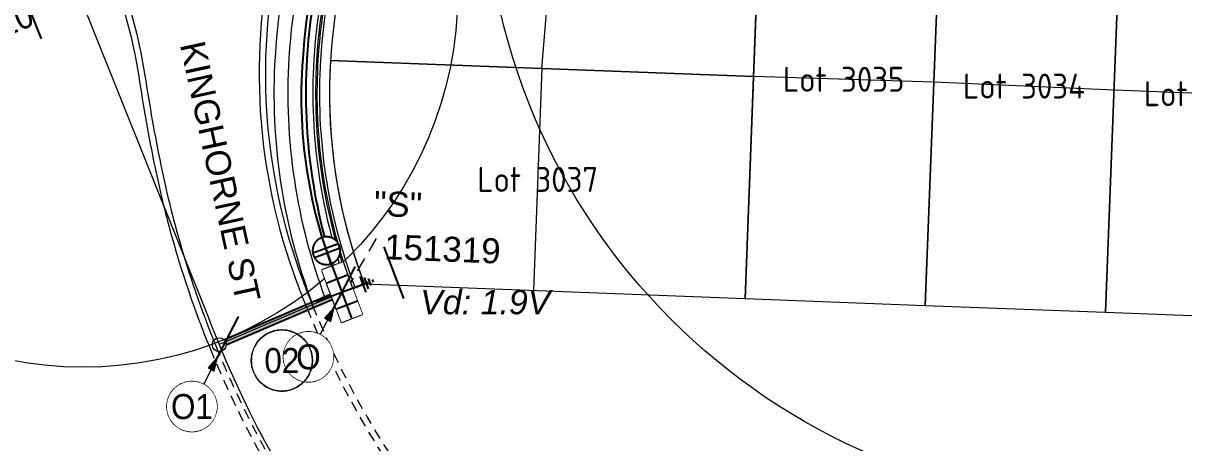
# Model space of a CAD drawing. Header units: metres. Extents: x 294745 to 296284, y 6233060 to 6235519.
# Drawn here: x 294977.2 to 295060.8, y 6234037.9 to 6234068.1 of the extents above; entities that cross this region are included whole.
import ezdxf
from ezdxf.enums import TextEntityAlignment as Align

# ---------------------------------------------------------------- set-up
doc = ezdxf.new("R2010")
doc.units = ezdxf.units.M
doc.set_wipeout_variables(frame=1)
doc.linetypes.add('Dash', pattern=[5, 3, -2])
doc.linetypes.add('IE Trench LV', pattern=[5.5, 3.5, -2])
doc.layers.get('0').update_dxf_attribs({"color": 6})
doc.layers.get('Defpoints').update_dxf_attribs({"color": 250})
for name, color, linetype, lineweight, plot in [('. Const Lines _SP', 251, 'Continuous', 0, False), ('. Const Lines Circles _SP', 251, 'Continuous', 0, False), ('._Cable_LV_240mm_Proposed', 161, 'Cable x', 0, False)]:
    doc.layers.add(name, color=color, linetype=linetype, lineweight=lineweight, plot=plot)
doc.layers.add('. Const Lines SL', color=7, linetype='Continuous', lineweight=0, true_color=0x009999, plot=False, transparency=0.3)
doc.layers.add('. Const Trench (GIS)', color=7, linetype='Continuous', lineweight=0, true_color=0x990099, plot=False, transparency=0.3)
doc.layers.add('._Trenching HV', color=56, linetype='IE Trench HV', lineweight=0, plot=False, transparency=0.2)
for name, color, linetype, lineweight in [('_User Miscellaneous2', 31, 'Continuous', 13), ('_User Miscellaneous3', 30, 'Continuous', 13), ('_User Miscellaneous6', 2, 'Continuous', 13), ('_User_LV_Exist', 5, 'Continuous', 25), ('_User_LV_Final', 5, 'Continuous', 25), ('Cadastre Lot Numbers_SP_NEW', 2, 'Continuous', 15), ('Cadastre Road Names_SP_HV_LV_SL_EXT', 211, 'Continuous', 15)]:
    doc.layers.add(name, color=color, linetype=linetype, lineweight=lineweight)
for name, color, linetype in [('Duct_SP_NEW', 2, 'Continuous'), ('Equip_LV_NEW', 2, 'Continuous'), ('Equip_SP_LV_EXT', 7, 'Continuous'), ('Equip_SP_LV_NEW', 2, 'Continuous'), ('Equip_SP_SL_EXT', 7, 'Continuous'), ('Mains_LV_New_T84', 2, 'Cable x'), ('Trench_SP_NEW', 2, 'Continuous')]:
    doc.layers.add(name, color=color, linetype=linetype)
doc.layers.add('Kerb_SP_Existing', color=254, linetype='Continuous', lineweight=13, transparency=0.5)
doc.styles.add('COLUMN_LABEL', font='arial.ttf', dxfattribs={"height": 2})
doc.styles.add('LotNum', font='isocp.shx')
doc.styles.add('POLE_LABEL', font='arial.ttf', dxfattribs={"height": 2})
doc.styles.get("Standard").update_dxf_attribs({"font": 'arial.ttf'})
doc.linetypes.add('Cable 3', pattern='A,5,-0.01,[">>",Standard,S=1.5,R=0,X=0,Y=-0.735],-2.4', length=7.41)
doc.linetypes.add('Cable x', pattern='A,5,-0.05,["X",Standard,S=1.5,R=0,X=0,Y=-0.75],-1.45', length=6.5)
doc.linetypes.add('IE Trench HV', pattern='A,4,-0.4,["/",Standard,S=2,R=0,X=0.25,Y=-1],-1.6', length=6)

# ---------------------------------------------------------------- blocks, each defined once
blk = doc.blocks.new('*U121')
blk.add_hatch(color=256).paths.add_polyline_path([(1.2, 1.2), (-1.2, 1.2), (-1.2, -1.2), (1.2, -1.2)])
blk.add_lwpolyline([(-1.2, 1.2), (-1.2, -1.2), (1.2, -1.2), (1.2, 1.2)], close=True)
at = {"layer": 'Defpoints', "flags": 128}
for points in [[(4, 2), (4, -2)], [(0, 1.2), (0, -1.2)], [(0, 0), (2, 0)], [(0.3, 0.6), (0.3, -0.6)]]:
    blk.add_lwpolyline(points, dxfattribs=at)
at = {"style": 'COLUMN_LABEL', "width": 0.9, "flags": 8}
blk.add_attdef('ASSET_NUM', text='', height=1.8, rotation=360, dxfattribs=at).set_placement((4, 2), align=Align.MIDDLE_LEFT)
at = {"flags": 1}
blk.add_attdef('Z', (-2.351, -1.813), '', height=0.2, rotation=270, dxfattribs=at)
at = {"flags": 9}
for tag, p in [('NOTES', (-2, -1.813)), ('SUBURB', (-1.8, -1.813)), ('STREETNAME', (-1.6, -1.813)), ('LOCATION', (-1.4, -1.813)), ('LEGEND', (-1.2, -1.813)), ('USAGE', (-1, -1.813)), ('STATE', (-0.8, -1.813)), ('OWNED_BY', (-0.6, -1.813)), ('COLUMN_TYPE', (-0.4, -1.813))]:
    blk.add_attdef(tag, text='', height=0.2, rotation=270, dxfattribs=at).set_placement(p, align=Align.MIDDLE_LEFT)
for tag, style, p in [('STREET_CODE', 'COLUMN_LABEL', (-0.2, -1.813)), ('STRUCTURE_PLANT_NUMBER', 'POLE_LABEL', (0.031, -1.813))]:
    blk.add_attdef(tag, text='', height=0.2, rotation=270, dxfattribs=dict(at, style=style)).set_placement(p, align=Align.MIDDLE_LEFT)
blk = doc.blocks.new('*U84')
at = {"layer": 'Trench_SP_NEW', "linetype": 'IE Trench LV', "lineweight": 18, "ltscale": 0.3}
blk.add_lwpolyline([(0.3, 0), (4, 3)], dxfattribs=at)
blk = doc.blocks.new('*U129')
blk.add_lwpolyline([(-0.8, 2), (-0.8, -1), (-0.8, 1), (-0.8, -2), (0.8, -2), (0.8, 2)], close=True)
at = {"layer": 'Defpoints'}
for p, q in [((4, -2), (4, 2)), ((0, 0), (2, 0)), ((0.3, -0.5), (0.3, 0.5))]:
    blk.add_line(p, q, dxfattribs=at)
at = {"layer": 'Defpoints', "flags": 128}
for points in [[(6, 4.5), (6, 4.5)], [(6, -4.5), (6, -4.5)]]:
    blk.add_lwpolyline(points, dxfattribs=at)
at = {"width": 0.9}
blk.add_attdef('ASSET_NUM', text='', height=1.8, rotation=360, dxfattribs=at).set_placement((4, 2), align=Align.MIDDLE_LEFT)
for tag, flags, p in [('OWNED_BY', 9, (-0.2, 0)), ('STREETNAME', 9, (-0.175, 0)), ('SUBURB', 1, (-0.158, 0)), ('PARENT', 9, (-0.143, 0)), ('NOTES', 9, (-0.127, 0)), ('LOCATION', 9, (-0.111, 0)), ('LEGEND', 9, (-0.091, 0)), ('SUPPORT_TYPE', 9, (-0.072, 0)), ('USAGE', 9, (-0.056, 0)), ('STATE', 9, (-0.032, 0))]:
    blk.add_attdef(tag, text='', height=0.01, rotation=270, dxfattribs=dict(flags=flags)).set_placement(p, align=Align.CENTER)
blk.add_wipeout([(-0.8, 2), (-0.8, -1), (-0.8, 1), (-0.8, -2), (0.8, -2), (0.8, 2)])
at = {"layer": 'Defpoints'}
for p, q in [((0, -2), (0, 2)), ((0.8, 1), (-0.8, 1)), ((2, 0), (-2, 0)), ((0.8, -1), (-0.8, -1))]:
    blk.add_line(p, q, dxfattribs=at)
blk = doc.blocks.new('PILLAR-EARTH')
for p, q in [((0.3, 0.6), (0.3, -0.6)), ((0.55, 0.433), (0.55, -0.433)), ((0.8, 0.267), (0.8, -0.267)), ((1.05, 0.1), (1.05, -0.1)), ((-0.5, 0), (0.3, 0))]:
    blk.add_line(p, q)
blk = doc.blocks.new('*U115')
blk.add_wipeout([(0, 1), (-0.025, 1), (-0.049, 0.999), (-0.074, 0.997), (-0.098, 0.995), (-0.122, 0.992), (-0.147, 0.989), (-0.171, 0.985), (-0.195, 0.981), (-0.219, 0.976), (-0.243, 0.97), (-0.267, 0.964), (-0.29, 0.957), (-0.314, 0.95), (-0.337, 0.942), (-0.36, 0.933), (-0.383, 0.924), (-0.405, 0.914), (-0.428, 0.904), (-0.45, 0.893), (-0.471, 0.882), (-0.493, 0.87), (-0.514, 0.858), (-0.535, 0.845), (-0.556, 0.831), (-0.576, 0.818), (-0.596, 0.803), (-0.615, 0.788), (-0.634, 0.773), (-0.653, 0.757), (-0.672, 0.741), (-0.69, 0.724), (-0.707, 0.707), (-0.724, 0.69), (-0.741, 0.672), (-0.757, 0.653), (-0.773, 0.634), (-0.788, 0.615), (-0.803, 0.596), (-0.818, 0.576), (-0.831, 0.556), (-0.845, 0.535), (-0.858, 0.514), (-0.87, 0.493), (-0.882, 0.471), (-0.893, 0.45), (-0.904, 0.428), (-0.914, 0.405), (-0.924, 0.383), (-0.933, 0.36), (-0.942, 0.337), (-0.95, 0.314), (-0.957, 0.29), (-0.964, 0.267), (-0.97, 0.243), (-0.976, 0.219), (-0.981, 0.195), (-0.985, 0.171), (-0.989, 0.147), (-0.992, 0.122), (-0.995, 0.098), (-0.997, 0.074), (-0.999, 0.049), (-1, 0.025), (-1, 0), (-1, -0.025), (-0.999, -0.049), (-0.997, -0.074), (-0.995, -0.098), (-0.992, -0.122), (-0.989, -0.147), (-0.985, -0.171), (-0.981, -0.195), (-0.976, -0.219), (-0.97, -0.243), (-0.964, -0.267), (-0.957, -0.29), (-0.95, -0.314), (-0.942, -0.337), (-0.933, -0.36), (-0.924, -0.383), (-0.914, -0.405), (-0.904, -0.428), (-0.893, -0.45), (-0.882, -0.471), (-0.87, -0.493), (-0.858, -0.514), (-0.845, -0.535), (-0.831, -0.556), (-0.818, -0.576), (-0.803, -0.596), (-0.788, -0.615), (-0.773, -0.634), (-0.757, -0.653), (-0.741, -0.672), (-0.724, -0.69), (-0.707, -0.707), (-0.69, -0.724), (-0.672, -0.741), (-0.653, -0.757), (-0.634, -0.773), (-0.615, -0.788), (-0.596, -0.803), (-0.576, -0.818), (-0.556, -0.831), (-0.535, -0.845), (-0.514, -0.858), (-0.493, -0.87), (-0.471, -0.882), (-0.45, -0.893), (-0.428, -0.904), (-0.405, -0.914), (-0.383, -0.924), (-0.36, -0.933), (-0.337, -0.942), (-0.314, -0.95), (-0.29, -0.957), (-0.267, -0.964), (-0.243, -0.97), (-0.219, -0.976), (-0.195, -0.981), (-0.171, -0.985), (-0.147, -0.989), (-0.122, -0.992), (-0.098, -0.995), (-0.074, -0.997), (-0.049, -0.999), (-0.025, -1), (0, -1), (0.025, -1), (0.049, -0.999), (0.074, -0.997), (0.098, -0.995), (0.122, -0.992), (0.147, -0.989), (0.171, -0.985), (0.195, -0.981), (0.219, -0.976), (0.243, -0.97), (0.267, -0.964), (0.29, -0.957), (0.314, -0.95), (0.337, -0.942), (0.36, -0.933), (0.383, -0.924), (0.405, -0.914), (0.428, -0.904), (0.45, -0.893), (0.471, -0.882), (0.493, -0.87), (0.514, -0.858), (0.535, -0.845), (0.556, -0.831), (0.576, -0.818), (0.596, -0.803), (0.615, -0.788), (0.634, -0.773), (0.653, -0.757), (0.672, -0.741), (0.69, -0.724), (0.707, -0.707), (0.724, -0.69), (0.741, -0.672), (0.757, -0.653), (0.773, -0.634), (0.788, -0.615), (0.803, -0.596), (0.818, -0.576), (0.831, -0.556), (0.845, -0.535), (0.858, -0.514), (0.87, -0.493), (0.882, -0.471), (0.893, -0.45), (0.904, -0.428), (0.914, -0.405), (0.924, -0.383), (0.933, -0.36), (0.942, -0.337), (0.95, -0.314), (0.957, -0.29), (0.964, -0.267), (0.97, -0.243), (0.976, -0.219), (0.981, -0.195), (0.985, -0.171), (0.989, -0.147), (0.992, -0.122), (0.995, -0.098), (0.997, -0.074), (0.999, -0.049), (1, -0.025), (1, 0), (1, 0.025), (0.999, 0.049), (0.997, 0.074), (0.995, 0.098), (0.992, 0.122), (0.989, 0.147), (0.985, 0.171), (0.981, 0.195), (0.976, 0.219), (0.97, 0.243), (0.964, 0.267), (0.957, 0.29), (0.95, 0.314), (0.942, 0.337), (0.933, 0.36), (0.924, 0.383), (0.914, 0.405), (0.904, 0.428), (0.893, 0.45), (0.882, 0.471), (0.87, 0.493), (0.858, 0.514), (0.845, 0.535), (0.831, 0.556), (0.818, 0.576), (0.803, 0.596), (0.788, 0.615), (0.773, 0.634), (0.757, 0.653), (0.741, 0.672), (0.724, 0.69), (0.707, 0.707), (0.69, 0.724), (0.672, 0.741), (0.653, 0.757), (0.634, 0.773), (0.615, 0.788), (0.596, 0.803), (0.576, 0.818), (0.556, 0.831), (0.535, 0.845), (0.514, 0.858), (0.493, 0.87), (0.471, 0.882), (0.45, 0.893), (0.428, 0.904), (0.405, 0.914), (0.383, 0.924), (0.36, 0.933), (0.337, 0.942), (0.314, 0.95), (0.29, 0.957), (0.267, 0.964), (0.243, 0.97), (0.219, 0.976), (0.195, 0.981), (0.171, 0.985), (0.147, 0.989), (0.122, 0.992), (0.098, 0.995), (0.074, 0.997), (0.049, 0.999), (0.025, 1)]).dxf.layer = 'Equip_LV_NEW'
at = {"layer": 'Defpoints', "linetype": 'Continuous'}
blk.add_line((-1, 0.007), (1, -0.017), dxfattribs=at)
at = {"layer": 'Equip_LV_NEW'}
for p, q in [((-0.167, 0.986), (-0.167, -0.986)), ((0.167, 0.986), (0.167, -0.986))]:
    blk.add_line(p, q, dxfattribs=at)
at = {"layer": 'Equip_LV_NEW', "flags": 128}
blk.add_lwpolyline([(0, 1), (-0.025, 1), (-0.049, 0.999), (-0.074, 0.997), (-0.098, 0.995), (-0.122, 0.992), (-0.147, 0.989), (-0.171, 0.985), (-0.195, 0.981), (-0.219, 0.976), (-0.243, 0.97), (-0.267, 0.964), (-0.29, 0.957), (-0.314, 0.95), (-0.337, 0.942), (-0.36, 0.933), (-0.383, 0.924), (-0.405, 0.914), (-0.428, 0.904), (-0.45, 0.893), (-0.471, 0.882), (-0.493, 0.87), (-0.514, 0.858), (-0.535, 0.845), (-0.556, 0.831), (-0.576, 0.818), (-0.596, 0.803), (-0.615, 0.788), (-0.634, 0.773), (-0.653, 0.757), (-0.672, 0.741), (-0.69, 0.724), (-0.707, 0.707), (-0.724, 0.69), (-0.741, 0.672), (-0.757, 0.653), (-0.773, 0.634), (-0.788, 0.615), (-0.803, 0.596), (-0.818, 0.576), (-0.831, 0.556), (-0.845, 0.535), (-0.858, 0.514), (-0.87, 0.493), (-0.882, 0.471), (-0.893, 0.45), (-0.904, 0.428), (-0.914, 0.405), (-0.924, 0.383), (-0.933, 0.36), (-0.942, 0.337), (-0.95, 0.314), (-0.957, 0.29), (-0.964, 0.267), (-0.97, 0.243), (-0.976, 0.219), (-0.981, 0.195), (-0.985, 0.171), (-0.989, 0.147), (-0.992, 0.122), (-0.995, 0.098), (-0.997, 0.074), (-0.999, 0.049), (-1, 0.025), (-1, 0), (-1, -0.025), (-0.999, -0.049), (-0.997, -0.074), (-0.995, -0.098), (-0.992, -0.122), (-0.989, -0.147), (-0.985, -0.171), (-0.981, -0.195), (-0.976, -0.219), (-0.97, -0.243), (-0.964, -0.267), (-0.957, -0.29), (-0.95, -0.314), (-0.942, -0.337), (-0.933, -0.36), (-0.924, -0.383), (-0.914, -0.405), (-0.904, -0.428), (-0.893, -0.45), (-0.882, -0.471), (-0.87, -0.493), (-0.858, -0.514), (-0.845, -0.535), (-0.831, -0.556), (-0.818, -0.576), (-0.803, -0.596), (-0.788, -0.615), (-0.773, -0.634), (-0.757, -0.653), (-0.741, -0.672), (-0.724, -0.69), (-0.707, -0.707), (-0.69, -0.724), (-0.672, -0.741), (-0.653, -0.757), (-0.634, -0.773), (-0.615, -0.788), (-0.596, -0.803), (-0.576, -0.818), (-0.556, -0.831), (-0.535, -0.845), (-0.514, -0.858), (-0.493, -0.87), (-0.471, -0.882), (-0.45, -0.893), (-0.428, -0.904), (-0.405, -0.914), (-0.383, -0.924), (-0.36, -0.933), (-0.337, -0.942), (-0.314, -0.95), (-0.29, -0.957), (-0.267, -0.964), (-0.243, -0.97), (-0.219, -0.976), (-0.195, -0.981), (-0.171, -0.985), (-0.147, -0.989), (-0.122, -0.992), (-0.098, -0.995), (-0.074, -0.997), (-0.049, -0.999), (-0.025, -1), (0, -1), (0.025, -1), (0.049, -0.999), (0.074, -0.997), (0.098, -0.995), (0.122, -0.992), (0.147, -0.989), (0.171, -0.985), (0.195, -0.981), (0.219, -0.976), (0.243, -0.97), (0.267, -0.964), (0.29, -0.957), (0.314, -0.95), (0.337, -0.942), (0.36, -0.933), (0.383, -0.924), (0.405, -0.914), (0.428, -0.904), (0.45, -0.893), (0.471, -0.882), (0.493, -0.87), (0.514, -0.858), (0.535, -0.845), (0.556, -0.831), (0.576, -0.818), (0.596, -0.803), (0.615, -0.788), (0.634, -0.773), (0.653, -0.757), (0.672, -0.741), (0.69, -0.724), (0.707, -0.707), (0.724, -0.69), (0.741, -0.672), (0.757, -0.653), (0.773, -0.634), (0.788, -0.615), (0.803, -0.596), (0.818, -0.576), (0.831, -0.556), (0.845, -0.535), (0.858, -0.514), (0.87, -0.493), (0.882, -0.471), (0.893, -0.45), (0.904, -0.428), (0.914, -0.405), (0.924, -0.383), (0.933, -0.36), (0.942, -0.337), (0.95, -0.314), (0.957, -0.29), (0.964, -0.267), (0.97, -0.243), (0.976, -0.219), (0.981, -0.195), (0.985, -0.171), (0.989, -0.147), (0.992, -0.122), (0.995, -0.098), (0.997, -0.074), (0.999, -0.049), (1, -0.025), (1, 0), (1, 0.025), (0.999, 0.049), (0.997, 0.074), (0.995, 0.098), (0.992, 0.122), (0.989, 0.147), (0.985, 0.171), (0.981, 0.195), (0.976, 0.219), (0.97, 0.243), (0.964, 0.267), (0.957, 0.29), (0.95, 0.314), (0.942, 0.337), (0.933, 0.36), (0.924, 0.383), (0.914, 0.405), (0.904, 0.428), (0.893, 0.45), (0.882, 0.471), (0.87, 0.493), (0.858, 0.514), (0.845, 0.535), (0.831, 0.556), (0.818, 0.576), (0.803, 0.596), (0.788, 0.615), (0.773, 0.634), (0.757, 0.653), (0.741, 0.672), (0.724, 0.69), (0.707, 0.707), (0.69, 0.724), (0.672, 0.741), (0.653, 0.757), (0.634, 0.773), (0.615, 0.788), (0.596, 0.803), (0.576, 0.818), (0.556, 0.831), (0.535, 0.845), (0.514, 0.858), (0.493, 0.87), (0.471, 0.882), (0.45, 0.893), (0.428, 0.904), (0.405, 0.914), (0.383, 0.924), (0.36, 0.933), (0.337, 0.942), (0.314, 0.95), (0.29, 0.957), (0.267, 0.964), (0.243, 0.97), (0.219, 0.976), (0.195, 0.981), (0.171, 0.985), (0.147, 0.989), (0.122, 0.992), (0.098, 0.995), (0.074, 0.997), (0.049, 0.999), (0.025, 1)], close=True, dxfattribs=at)
at = {"layer": 'Equip_LV_NEW'}
for tag, flags in [('ACTUAL_STATUS', 9), ('TYPE', 9), ('Z', 1), ('CONSTRUCTED_VOLTAGE', 9), ('NO_PHASES', 9), ('OPERATING_VOLTAGE', 9), ('ORIENTATION', 9), ('STATE', 9), ('SWITCH_TYPE', 9), ('USAGE', 9), ('NOTES', 9), ('OWNED_BY', 9), ('OPERATED_BY', 9), ('MAINTAINED_BY', 9), ('NUMBER_OF_PHASES', 9)]:
    blk.add_attdef(tag, text='', height=0.01, dxfattribs=dict(at, flags=flags)).set_placement((0, 0), align=Align.MIDDLE_LEFT)
blk = doc.blocks.new('*U151')
at = {"layer": 'Defpoints', "linetype": 'Continuous', "flags": 128}
blk.add_lwpolyline([(-2, 0), (2, 0)], dxfattribs=at)
at = {"layer": '_User_LV_Exist'}
blk.add_blockref('PILLAR-EARTH', (1.3, 0), dxfattribs=at)
at = {"layer": 'Equip_LV_NEW', "linetype": 'Continuous', "rotation": 270}
blk.add_blockref('*U115', (0, 3.2), dxfattribs=at)
at = {"layer": 'Defpoints', "linetype": 'Continuous', "flags": 128}
blk.add_lwpolyline([(0, 2), (0, -2)], dxfattribs=at)
blk = doc.blocks.new('*U209')
h = blk.add_hatch(color=256)
h.dxf.hatch_style = 1
h.paths.add_polyline_path([(1.161, 2.778), (1.605, 2.547), (1.844, 3.55)])
blk.add_line((1.844, 3.55), (0.83, 1.597))
at = {"flags": 128}
blk.add_lwpolyline([(1.161, 2.778), (1.605, 2.547), (1.844, 3.55), (1.161, 2.778)], dxfattribs=at)
at = {"linetype": 'Continuous', "flags": 128}
blk.add_lwpolyline([(0, 1.8), (-0.088, 1.798), (-0.176, 1.791), (-0.264, 1.781), (-0.351, 1.765), (-0.437, 1.746), (-0.523, 1.722), (-0.606, 1.695), (-0.689, 1.663), (-0.77, 1.627), (-0.849, 1.587), (-0.925, 1.544), (-1, 1.497), (-1.072, 1.446), (-1.142, 1.391), (-1.209, 1.334), (-1.273, 1.273), (-1.334, 1.209), (-1.391, 1.142), (-1.446, 1.072), (-1.497, 1), (-1.544, 0.925), (-1.587, 0.849), (-1.627, 0.77), (-1.663, 0.689), (-1.695, 0.606), (-1.722, 0.523), (-1.746, 0.437), (-1.765, 0.351), (-1.781, 0.264), (-1.791, 0.176), (-1.798, 0.088), (-1.8, 0), (-1.798, -0.088), (-1.791, -0.176), (-1.781, -0.264), (-1.765, -0.351), (-1.746, -0.437), (-1.722, -0.523), (-1.695, -0.606), (-1.663, -0.689), (-1.627, -0.77), (-1.587, -0.849), (-1.544, -0.925), (-1.497, -1), (-1.446, -1.072), (-1.391, -1.142), (-1.334, -1.209), (-1.273, -1.273), (-1.209, -1.334), (-1.142, -1.391), (-1.072, -1.446), (-1, -1.497), (-0.925, -1.544), (-0.849, -1.587), (-0.77, -1.627), (-0.689, -1.663), (-0.606, -1.695), (-0.523, -1.722), (-0.437, -1.746), (-0.351, -1.765), (-0.264, -1.781), (-0.176, -1.791), (-0.088, -1.798), (0, -1.8), (0.088, -1.798), (0.176, -1.791), (0.264, -1.781), (0.351, -1.765), (0.437, -1.746), (0.523, -1.722), (0.606, -1.695), (0.689, -1.663), (0.77, -1.627), (0.849, -1.587), (0.925, -1.544), (1, -1.497), (1.072, -1.446), (1.142, -1.391), (1.209, -1.334), (1.273, -1.273), (1.334, -1.209), (1.391, -1.142), (1.446, -1.072), (1.497, -1), (1.544, -0.925), (1.587, -0.849), (1.627, -0.77), (1.663, -0.689), (1.695, -0.606), (1.722, -0.523), (1.746, -0.437), (1.765, -0.351), (1.781, -0.264), (1.791, -0.176), (1.798, -0.088), (1.8, 0), (1.798, 0.088), (1.791, 0.176), (1.781, 0.264), (1.765, 0.351), (1.746, 0.437), (1.722, 0.523), (1.695, 0.606), (1.663, 0.689), (1.627, 0.77), (1.587, 0.849), (1.544, 0.925), (1.497, 1), (1.446, 1.072), (1.391, 1.142), (1.334, 1.209), (1.273, 1.273), (1.209, 1.334), (1.142, 1.391), (1.072, 1.446), (1, 1.497), (0.925, 1.544), (0.849, 1.587), (0.77, 1.627), (0.689, 1.663), (0.606, 1.695), (0.523, 1.722), (0.437, 1.746), (0.351, 1.765), (0.264, 1.781), (0.176, 1.791), (0.088, 1.798)], close=True, dxfattribs=at)
blk.add_circle((0, 0), 1.8)
at = {"layer": 'Defpoints', "linetype": 'Continuous'}
for p, q in [((3.156, 5.967), (3.067, 6.013)), ((3.386, 6.411), (3.298, 6.457)), ((2.695, 5.08), (2.606, 5.126)), ((2.925, 5.523), (2.837, 5.569)), ((2.234, 4.192), (2.145, 4.238)), ((2.464, 4.636), (2.376, 4.682))]:
    blk.add_line(p, q, dxfattribs=at)
at = {"layer": 'Defpoints', "linetype": 'Continuous', "flags": 128}
blk.add_lwpolyline([(1.729, 3.328), (2.19, 4.215), (2.42, 4.659), (2.651, 5.103), (2.881, 5.546), (3.111, 5.99), (3.342, 6.434)], dxfattribs=at)
at = {"width": 0.9}
blk.add_attdef('CODE', text='', height=1.8, dxfattribs=at).set_placement((0, 0), align=Align.MIDDLE_CENTER)
at = {"flags": 1}
blk.add_attdef('Z', (0, 0), '', height=0.2, dxfattribs=at)
at = {"linetype": 'Continuous'}
blk.add_wipeout([(0, 1.8), (-0.088, 1.798), (-0.176, 1.791), (-0.264, 1.781), (-0.351, 1.765), (-0.437, 1.746), (-0.523, 1.722), (-0.606, 1.695), (-0.689, 1.663), (-0.77, 1.627), (-0.849, 1.587), (-0.925, 1.544), (-1, 1.497), (-1.072, 1.446), (-1.142, 1.391), (-1.209, 1.334), (-1.273, 1.273), (-1.334, 1.209), (-1.391, 1.142), (-1.446, 1.072), (-1.497, 1), (-1.544, 0.925), (-1.587, 0.849), (-1.627, 0.77), (-1.663, 0.689), (-1.695, 0.606), (-1.722, 0.523), (-1.746, 0.437), (-1.765, 0.351), (-1.781, 0.264), (-1.791, 0.176), (-1.798, 0.088), (-1.8, 0), (-1.798, -0.088), (-1.791, -0.176), (-1.781, -0.264), (-1.765, -0.351), (-1.746, -0.437), (-1.722, -0.523), (-1.695, -0.606), (-1.663, -0.689), (-1.627, -0.77), (-1.587, -0.849), (-1.544, -0.925), (-1.497, -1), (-1.446, -1.072), (-1.391, -1.142), (-1.334, -1.209), (-1.273, -1.273), (-1.209, -1.334), (-1.142, -1.391), (-1.072, -1.446), (-1, -1.497), (-0.925, -1.544), (-0.849, -1.587), (-0.77, -1.627), (-0.689, -1.663), (-0.606, -1.695), (-0.523, -1.722), (-0.437, -1.746), (-0.351, -1.765), (-0.264, -1.781), (-0.176, -1.791), (-0.088, -1.798), (0, -1.8), (0.088, -1.798), (0.176, -1.791), (0.264, -1.781), (0.351, -1.765), (0.437, -1.746), (0.523, -1.722), (0.606, -1.695), (0.689, -1.663), (0.77, -1.627), (0.849, -1.587), (0.925, -1.544), (1, -1.497), (1.072, -1.446), (1.142, -1.391), (1.209, -1.334), (1.273, -1.273), (1.334, -1.209), (1.391, -1.142), (1.446, -1.072), (1.497, -1), (1.544, -0.925), (1.587, -0.849), (1.627, -0.77), (1.663, -0.689), (1.695, -0.606), (1.722, -0.523), (1.746, -0.437), (1.765, -0.351), (1.781, -0.264), (1.791, -0.176), (1.798, -0.088), (1.8, 0), (1.798, 0.088), (1.791, 0.176), (1.781, 0.264), (1.765, 0.351), (1.746, 0.437), (1.722, 0.523), (1.695, 0.606), (1.663, 0.689), (1.627, 0.77), (1.587, 0.849), (1.544, 0.925), (1.497, 1), (1.446, 1.072), (1.391, 1.142), (1.334, 1.209), (1.273, 1.273), (1.209, 1.334), (1.142, 1.391), (1.072, 1.446), (1, 1.497), (0.925, 1.544), (0.849, 1.587), (0.77, 1.627), (0.689, 1.663), (0.606, 1.695), (0.523, 1.722), (0.437, 1.746), (0.351, 1.765), (0.264, 1.781), (0.176, 1.791), (0.088, 1.798)], dxfattribs=at)
blk = doc.blocks.new('*U254')
at = {"linetype": 'Continuous', "flags": 128}
blk.add_lwpolyline([(0, 2.2), (-0.108, 2.197), (-0.216, 2.189), (-0.323, 2.176), (-0.429, 2.158), (-0.535, 2.134), (-0.639, 2.105), (-0.741, 2.071), (-0.842, 2.033), (-0.941, 1.989), (-1.037, 1.94), (-1.131, 1.887), (-1.222, 1.829), (-1.311, 1.767), (-1.396, 1.701), (-1.477, 1.63), (-1.556, 1.556), (-1.63, 1.477), (-1.701, 1.396), (-1.767, 1.311), (-1.829, 1.222), (-1.887, 1.131), (-1.94, 1.037), (-1.989, 0.941), (-2.033, 0.842), (-2.071, 0.741), (-2.105, 0.639), (-2.134, 0.535), (-2.158, 0.429), (-2.176, 0.323), (-2.189, 0.216), (-2.197, 0.108), (-2.2, 0), (-2.197, -0.108), (-2.189, -0.216), (-2.176, -0.323), (-2.158, -0.429), (-2.134, -0.535), (-2.105, -0.639), (-2.071, -0.741), (-2.033, -0.842), (-1.989, -0.941), (-1.94, -1.037), (-1.887, -1.131), (-1.829, -1.222), (-1.767, -1.311), (-1.701, -1.396), (-1.63, -1.477), (-1.556, -1.556), (-1.477, -1.63), (-1.396, -1.701), (-1.311, -1.767), (-1.222, -1.829), (-1.131, -1.887), (-1.037, -1.94), (-0.941, -1.989), (-0.842, -2.033), (-0.741, -2.071), (-0.639, -2.105), (-0.535, -2.134), (-0.429, -2.158), (-0.323, -2.176), (-0.216, -2.189), (-0.108, -2.197), (0, -2.2), (0.108, -2.197), (0.216, -2.189), (0.323, -2.176), (0.429, -2.158), (0.535, -2.134), (0.639, -2.105), (0.741, -2.071), (0.842, -2.033), (0.941, -1.989), (1.037, -1.94), (1.131, -1.887), (1.222, -1.829), (1.311, -1.767), (1.396, -1.701), (1.477, -1.63), (1.556, -1.556), (1.63, -1.477), (1.701, -1.396), (1.767, -1.311), (1.829, -1.222), (1.887, -1.131), (1.94, -1.037), (1.989, -0.941), (2.033, -0.842), (2.071, -0.741), (2.105, -0.639), (2.134, -0.535), (2.158, -0.429), (2.176, -0.323), (2.189, -0.216), (2.197, -0.108), (2.2, 0), (2.197, 0.108), (2.189, 0.216), (2.176, 0.323), (2.158, 0.429), (2.134, 0.535), (2.105, 0.639), (2.071, 0.741), (2.033, 0.842), (1.989, 0.941), (1.94, 1.037), (1.887, 1.131), (1.829, 1.222), (1.767, 1.311), (1.701, 1.396), (1.63, 1.477), (1.556, 1.556), (1.477, 1.63), (1.396, 1.701), (1.311, 1.767), (1.222, 1.829), (1.131, 1.887), (1.037, 1.94), (0.941, 1.989), (0.842, 2.033), (0.741, 2.071), (0.639, 2.105), (0.535, 2.134), (0.429, 2.158), (0.323, 2.176), (0.216, 2.189), (0.108, 2.197)], close=True, dxfattribs=at)
blk.add_circle((0, 0), 2.2)
at = {"width": 0.9}
blk.add_attdef('CODE', text='', height=1.8, dxfattribs=at).set_placement((0, 0), align=Align.MIDDLE_CENTER)
at = {"flags": 1}
blk.add_attdef('Z', (0, 0), '', height=0.2, dxfattribs=at)

msp = doc.modelspace()

# ---------------------------------------------------------------- hatches: boundary and pattern name
at = {"layer": '_User Miscellaneous3', "lineweight": 15}
h = msp.add_hatch(color=256, dxfattribs=at)
h.dxf.hatch_style = 1
h.paths.add_polyline_path([(294991.7341, 6234045.365), (294991.891, 6234044.9971), (294999.8259, 6234048.3816), (294999.669, 6234048.7496)])

# ---------------------------------------------------------------- linework, layer by layer
at = {"layer": '. Const Lines _SP', "linetype": 'Continuous', "lineweight": 0, "flags": 128}
for points in [[(295148.7624, 6234079.7657), (295135.7719, 6234080.2626), (295122.7814, 6234080.7595), (295109.7909, 6234081.2565), (295096.8004, 6234081.7534), (295083.8099, 6234082.2503), (295069.584, 6234082.7945), (295056.6147, 6234083.3275), (295043.6711, 6234083.9512), (295030.7546, 6234084.7643), (295011.9437, 6234086.2398, 0.345831), (294997.5027, 6234076.7177, 0.0654817), (294995.3719, 6234065.7074, 0.1055726), (294998.0551, 6234047.9508, 0.1055726)], [(295148.6553, 6234076.9677), (295135.6648, 6234077.4647), (295122.6744, 6234077.9616), (295109.6839, 6234078.4585), (295096.6934, 6234078.9554), (295083.7029, 6234079.4524), (295069.473, 6234079.9967), (295056.4898, 6234080.5303), (295043.5158, 6234081.1554), (295030.5571, 6234081.9712), (295011.7178, 6234083.4489, 0.3459861), (295000.1589, 6234075.8318, 0.0654817), (294998.1668, 6234065.5384, 0.1055726), (295000.6752, 6234048.9381, 0.1055726)], [(295148.6095, 6234075.7686), (295135.619, 6234076.2655), (295122.6285, 6234076.7625), (295109.638, 6234077.2594), (295096.6475, 6234077.7563), (295083.657, 6234078.2532), (295069.4254, 6234078.7976), (295056.4363, 6234079.3314), (295043.4492, 6234079.9572), (295030.4725, 6234080.7741), (295011.6208, 6234082.2528, 0.3460717), (295001.2972, 6234075.4521, 0.0654817), (294999.3646, 6234065.466, 0.1055726), (295001.7982, 6234049.3612)]]:
    msp.add_lwpolyline(points, format="xyb", dxfattribs=at)
for points in [[(295014.6035, 6234064.883), (295016.0197, 6234081.8768)], [(295014.6035, 6234064.883), (295013.9915, 6234048.8945)], [(295109.0264, 6234061.2711), (295096.0358, 6234061.7669), (295083.0453, 6234062.264), (295068.8138, 6234062.8093), (295055.824, 6234063.3241), (295042.8352, 6234063.9054), (295029.8423, 6234064.3001)], [(295000.2074, 6234048.7618), (294991.3526, 6234044.9849)]]:
    msp.add_lwpolyline(points, dxfattribs=at)
at = {"layer": '. Const Lines Circles _SP', "lineweight": 0}
for centre, radius in [((295056.4363, 6234079.3314), 46), ((294981.5322, 6234070.3586), 27), ((295000.2074, 6234048.7618), 0.5), ((294991.3526, 6234044.9849), 0.5)]:
    msp.add_circle(centre, radius, dxfattribs=at)
at = {"layer": '. Const Lines SL', "linetype": 'Continuous', "lineweight": 0, "flags": 128}
msp.add_lwpolyline([(295148.6477, 6234076.7679), (295135.6572, 6234077.2648), (295122.6667, 6234077.7617), (295109.6762, 6234078.2587), (295096.6857, 6234078.7556), (295083.6952, 6234079.2525), (295069.4651, 6234079.7969), (295056.4809, 6234080.3305), (295043.5047, 6234080.9557), (295030.543, 6234081.7717), (295011.7017, 6234083.2496, 0.3459994), (295000.3486, 6234075.7685, 0.0654817), (294998.3664, 6234065.5263, 0.1055726), (295000.8624, 6234049.0086, 0.1055726)], format="xyb", dxfattribs=at)
at = {"layer": '. Const Trench (GIS)', "linetype": 'Continuous', "lineweight": 0, "flags": 128}
for points in [[(294906.6924, 6234091.1989), (294933.968, 6234089.6559), (294935.5195, 6234089.613), (294955.1392, 6234088.5736), (294959.1219, 6234088.3612, -0.2923324), (294979.9202, 6234073.5533), (294990.4966, 6234047.0992), (294990.8481, 6234046.216), (294991.3526, 6234044.9849), (294991.8493, 6234043.7729), (294992.5232, 6234042.2784, 0.1292862), (295016.0398, 6234013.4561), (295029.4028, 6234004.1074), (295036.3608, 6233998.6695), (295040.2422, 6233995.418), (295044.0505, 6233992.0664), (295050.0742, 6233986.4024), (295053.7775, 6233984.6908)], [(295148.7242, 6234078.7664), (295135.7337, 6234079.2634), (295122.7432, 6234079.7603), (295109.7527, 6234080.2572), (295096.7622, 6234080.7541), (295083.7717, 6234081.2511), (295069.5443, 6234081.7953), (295056.5701, 6234082.3285), (295043.6157, 6234082.9527), (295030.684, 6234083.7667), (295011.8631, 6234085.243, 0.3458806), (294998.4513, 6234076.4013, 0.0654817), (294996.37, 6234065.647, 0.1055726), (294998.9908, 6234048.3034, 0.1055726)], [(295148.6745, 6234077.4674), (295135.684, 6234077.9643), (295122.6935, 6234078.4612), (295109.703, 6234078.9582), (295096.7125, 6234079.4551), (295083.722, 6234079.952), (295069.4928, 6234080.4963), (295056.5121, 6234081.0298), (295043.5435, 6234081.6547), (295030.5924, 6234082.4699), (295011.7582, 6234083.9473, 0.3459543), (294999.6845, 6234075.99, 0.0654817), (294997.6677, 6234065.5686, 0.1055726), (295000.2074, 6234048.7618, 0.1055726)]]:
    msp.add_lwpolyline(points, format="xyb", dxfattribs=at)
at = {"layer": '._Cable_LV_240mm_Proposed', "color": 6, "linetype": 'Cable x', "lineweight": 0, "ltscale": 0.1, "flags": 128}
msp.add_lwpolyline([(295001.1431, 6234049.1144, -0.1055896), (294998.6659, 6234065.5082, -0.0654817), (295000.6332, 6234075.6735, -0.3119051), (295010.3611, 6234082.9796), (295010.3611, 6234082.9796), (295011.9892, 6234103.0907), (295009.5289, 6234104.0412, -0.2328458), (295000.3513, 6234114.5591), (294999.1623, 6234120.5538, -0.0535354), (294998.9302, 6234130.556), (295002.3114, 6234170.7945), (295010.3728, 6234177.9274), (295031.9982, 6234177.1001), (295031.8625, 6234173.5527)], format="xyb", dxfattribs=at)
at = {"layer": '_User Miscellaneous6', "transparency": 33554534, "flags": 128}
for points in [[(295030.4725, 6234080.7741, -0.004566), (295011.6208, 6234082.2528, 0.3460717), (295001.2972, 6234075.4521, 0.0654817), (294999.3646, 6234065.466), (295029.8423, 6234064.3001)], [(295043.4492, 6234079.9572, -0.0031396), (295030.4725, 6234080.7741), (295029.2307, 6234048.3112), (295042.2196, 6234047.814)], [(295056.4363, 6234079.3314), (295047.2722, 6234079.7477, -0.0009245), (295043.4492, 6234079.9572), (295042.2196, 6234047.814), (295055.2117, 6234047.3167)], [(295029.8423, 6234064.3001), (294999.3646, 6234065.466, 0.093947), (295001.2039, 6234051.0556, 0.0115119), (295001.7982, 6234049.3612), (295029.2307, 6234048.3112)]]:
    msp.add_lwpolyline(points, format="xyb", close=True, dxfattribs=at)
msp.add_lwpolyline([(295069.4254, 6234078.7976), (295061.5822, 6234079.0977), (295056.4363, 6234079.3314), (295055.2117, 6234047.3167), (295068.2022, 6234046.8195)], close=True, dxfattribs=at)
at = {"layer": '_User_LV_Final', "linetype": 'Cable x', "flags": 128}
msp.add_lwpolyline([(295010.5965, 6234083.3424), (295010.5241, 6234082.2846, 0.3133729), (294999.4, 6234076.0849, 0.0654817), (294997.3682, 6234065.5867, 0.1231184), (295000.2074, 6234048.7618)], format="xyb", dxfattribs=at)
at = {"layer": 'Duct_SP_NEW'}
for p, q in [((294991.7341, 6234045.365), (294999.669, 6234048.7496)), ((294991.891, 6234044.9971), (294999.8259, 6234048.3816)), ((294999.669, 6234048.7496), (294999.7474, 6234048.5656)), ((294999.8259, 6234048.3816), (294999.7474, 6234048.5656)), ((294991.7341, 6234045.365), (294991.8126, 6234045.181)), ((294991.891, 6234044.9971), (294991.8126, 6234045.181))]:
    msp.add_line(p, q, dxfattribs=at)
at = {"layer": 'Kerb_SP_Existing', "flags": 128}
for points in [[(294952.8887, 6234094.1625), (294954.3211, 6234094.0422, -0.3473173), (294985.9983, 6234064.3896, 0.0130995), (294987.1486, 6234057.9224), (294987.5326, 6234056.1604, 0.0090056), (294988.1749, 6234053.5902, 0.0089288), (294988.9027, 6234051.0664, 0.0089288), (294989.7201, 6234048.5702, 0.0057364), (294990.2921, 6234046.9825)], [(295326.7946, 6233985.9619, 0.2919312), (295318.5767, 6233991.9504), (295230.6458, 6233997.3784, -0.4113646), (295221.9913, 6234007.4836), (295226.264, 6234066.3257), (295226.5104, 6234069.7188, 0.4173883), (295217.6675, 6234079.8353), (295214.6732, 6234080.0201), (295213.8706, 6234080.0051, 0.1235058), (295211.5808, 6234079.1826, -0.1618998), (295208.5395, 6234078.3423, 0.003458), (295195.2976, 6234078.9363), (295061.7714, 6234084.0441, -0.0067717), (295034.8557, 6234085.4389, -0.1679553), (295031.821, 6234086.6485, 0.1615429), (295028.9108, 6234087.8508, -0.0017184), (295022.104, 6234088.3615, 0.1392797), (295003.3513, 6234084.5904, 0.2191615), (294995.3863, 6234074.4133, 0.1485343), (294996.9438, 6234049.4654)]]:
    msp.add_lwpolyline(points, format="xyb", dxfattribs=at)
at = {"layer": 'Kerb_SP_Existing'}
for points in [[(294952.846, 6234093.7145), (294954.2834, 6234093.5937, -0.3473173), (294985.5533, 6234064.3224, 0.0131051), (294986.7083, 6234057.8292), (294986.7083, 6234057.8292), (294987.0936, 6234056.0619, 0.0090149), (294987.7404, 6234053.4733, 0.0089288), (294988.4726, 6234050.934, 0.0089288), (294989.295, 6234048.4225, 0.0057364), (294989.8705, 6234046.8251)], [(294952.846, 6234093.7145), (294954.2834, 6234093.5937, -0.3473173), (294985.5533, 6234064.3224, 0.0131051), (294986.7083, 6234057.8292), (294986.7083, 6234057.8292), (294987.0936, 6234056.0619, 0.0090149), (294987.7404, 6234053.4733, 0.0089288), (294988.4726, 6234050.934, 0.0089288), (294989.295, 6234048.4225, 0.0057364), (294989.8705, 6234046.8251)], [(295225.8152, 6234066.3583), (295226.0616, 6234069.7514, 0.4173883), (295217.6398, 6234079.3861), (295214.6636, 6234079.5698), (295213.8975, 6234079.5555, 0.1225723), (295211.8306, 6234078.8083), (295211.7938, 6234078.7839, -0.1597743), (295208.5164, 6234077.8928, 0.0032976), (295195.2802, 6234078.4866), (295061.7542, 6234083.5944, -0.0067726), (295034.8348, 6234084.9894, -0.1679553), (295031.5269, 6234086.3079, 0.1615429), (295028.8787, 6234087.4019, -0.0017184), (295022.0688, 6234087.9129, 0.1392797), (295003.5572, 6234084.1903, 0.2191615), (294995.8242, 6234074.3095, 0.1485343), (294997.3654, 6234049.6228)], [(294996.9438, 6234049.4654, 0.0074045), (294997.6592, 6234047.6321, 0.0074045)], [(294997.3654, 6234049.6228, 0.0073894), (294998.0745, 6234047.8055, 0.0073894)], [(294989.6482, 6234047.4292, 0.0021742), (294989.8706, 6234046.8253), (294989.8707, 6234046.8252, 0.0013969), (294990.0163, 6234046.4382, 0.0035714), (294990.3986, 6234045.4526, 0.0026618), (294990.6926, 6234044.7216, 0.0026618)], [(294990.0711, 6234047.5829, 0.0021742), (294990.2922, 6234046.9827), (294990.2922, 6234046.9826, 0.0013969), (294990.437, 6234046.5979, 0.0035714), (294990.817, 6234045.6183, 0.0026494), (294991.1078, 6234044.8952, 0.0026494)]]:
    msp.add_lwpolyline(points, format="xyb", dxfattribs=at)
at = {"layer": 'Kerb_SP_Existing', "linetype": 'Dash', "ltscale": 0.25, "flags": 128}
for points in [[(294997.6581, 6234047.6316, 0.1560109), (295023.6338, 6234016.5717), (295023.7219, 6234016.5159), (295046.5428, 6234000.1118, 0.2972844), (295059.04, 6233999.5451, -0.0573982), (295072.5443, 6234005.8963), (295072.9926, 6234006.0479), (295073.7732, 6234006.2981)], [(294998.0734, 6234047.8051, 0.1560265), (295023.8747, 6234016.9518), (295023.9738, 6234016.889), (295046.8055, 6234000.4772, 0.2971651), (295058.8074, 6233999.9303, -0.0573794), (295072.4002, 6234006.3226), (295072.8518, 6234006.4753), (295073.6509, 6234006.7315)], [(294991.1078, 6234044.8952, 0.000922), (294991.2109, 6234044.6443, 0.0035714), (294991.6186, 6234043.6759, 0.0035714), (294992.0402, 6234042.7135, 0.0035714), (294992.4755, 6234041.7572, 0.0035714), (294992.9243, 6234040.8072, 0.0035714), (294993.3868, 6234039.8637, 0.0035714), (294993.8626, 6234038.9269, 0.0035714), (294994.3518, 6234037.997, 0.0035714), (294994.8542, 6234037.0742, 0.0035714), (294995.3697, 6234036.1587, 0.0035714), (294995.8983, 6234035.2506, 0.0035714), (294996.4397, 6234034.3502, 0.0035714), (294996.994, 6234033.4576, 0.0035714), (294997.561, 6234032.573, 0.0035714), (294998.1406, 6234031.6966, 0.0035714), (294998.7326, 6234030.8285, 0.0035714), (294999.337, 6234029.969, 0.0028436), (294999.8269, 6234029.2909, 0.0007279), (294999.9535, 6234029.1183, 0.0035714), (295000.5822, 6234028.2764, 0.0035714), (295001.2228, 6234027.4436, 0.0035714), (295001.8753, 6234026.62, 0.0035714), (295002.5395, 6234025.8058, 0.0035714), (295003.2152, 6234025.0012, 0.0035714), (295003.9023, 6234024.2064, 0.0035714), (295004.6008, 6234023.4214, 0.0035714), (295005.3104, 6234022.6465, 0.0035714), (295006.0309, 6234021.8818, 0.0035714), (295006.7624, 6234021.1275, 0.0035714), (295007.5045, 6234020.3837, 0.0035714), (295008.2572, 6234019.6506, 0.0035714), (295009.0202, 6234018.9283, 0.0035714), (295009.7935, 6234018.2169, 0.0035714), (295010.5769, 6234017.5167, 0.0035714), (295011.3702, 6234016.8278, 0.0035714), (295012.1733, 6234016.1503, 0.0035714), (295012.986, 6234015.4843, 0.0035714), (295013.8081, 6234014.83, 0.0035714), (295014.6395, 6234014.1875, 0.0035714), (295015.4799, 6234013.5569, 0.0035714), (295016.3293, 6234012.9384, 0.0035714), (295017.1874, 6234012.3321, 0.0035714), (295018.0541, 6234011.7381, 0.0035714), (295018.9292, 6234011.1566, 0.0035714), (295019.8126, 6234010.5876, 0.0000889), (295019.8347, 6234010.5736), (295020.6419, 6234010.0594, -0.0012583), (295021.4681, 6234009.5273, -0.0012575), (295022.2911, 6234008.9914, -0.0012575), (295023.1114, 6234008.4513, -0.0012068), (295023.8961, 6234007.9292, -0.0000508), (295023.929, 6234007.9071, -0.0012575), (295024.7439, 6234007.3589, -0.0012575), (295025.5559, 6234006.8065, -0.0006286), (295025.9609, 6234006.5288), (295025.9609, 6234006.5287, -0.0006288), (295026.3652, 6234006.25, -0.0012575), (295027.1717, 6234005.6895, -0.0012575), (295027.9754, 6234005.1249, -0.0012575), (295028.7762, 6234004.5563, -0.0012575), (295029.5741, 6234003.9837, -0.0012575), (295030.3691, 6234003.407, -0.0012575), (295031.1613, 6234002.8264, -0.0012575), (295031.9505, 6234002.2418, -0.0012575), (295032.7367, 6234001.6532, -0.0012575), (295033.52, 6234001.0607, -0.0012575), (295034.3003, 6234000.4642, -0.0012575), (295035.0776, 6233999.8639, -0.0012575), (295035.8518, 6233999.2596, -0.0012575), (295036.623, 6233998.6514, -0.0012575), (295037.3911, 6233998.0394, -0.0012575), (295038.1562, 6233997.4235, -0.0012575), (295038.9181, 6233996.8038, -0.000557), (295039.2546, 6233996.5281), (295039.7973, 6233996.0989, 0.0121317), (295040.5265, 6233995.5713, 0.0000017), (295040.5266, 6233995.5713, 0.0044784), (295040.8022, 6233995.3856, 0.0166682), (295041.8558, 6233994.7385, 0.0166682), (295042.9502, 6233994.1631, 0.0166682), (295044.0805, 6233993.6619, 0.0166682), (295045.2416, 6233993.237, 0.0166682), (295046.4285, 6233992.8905, 0.0166682), (295047.6359, 6233992.6238, 0.0166682), (295048.8583, 6233992.4381, 0.0132708), (295049.8387, 6233992.3488, 0.0033967), (295050.0903, 6233992.3343, 0.0166682), (295051.3266, 6233992.3128, 0.0166682), (295052.5615, 6233992.3737, 0.0166682), (295053.7897, 6233992.5167, 0.0166682), (295055.0055, 6233992.7412, 0.0166682), (295056.2038, 6233993.0462, 0.0166682), (295057.379, 6233993.4304, 0.0166682), (295058.5261, 6233993.892, 0.0166682), (295059.6398, 6233994.4289, 0.0166682), (295060.7153, 6233995.0389, 0.0080946), (295061.2224, 6233995.3607), (295061.6218, 6233995.6204, -0.0050063), (295062.4092, 6233996.1154, -0.005), (295063.2054, 6233996.5941, -0.005), (295064.011, 6233997.0567, -0.005), (295064.8257, 6233997.5031, -0.005), (295065.6492, 6233997.9332, -0.005), (295066.4811, 6233998.3466, -0.005), (295067.3211, 6233998.7434, -0.005), (295068.1688, 6233999.1233, -0.005), (295069.024, 6233999.4861, -0.005), (295069.8863, 6233999.8318, -0.005), (295070.7553, 6234000.1602, -0.005), (295071.6307, 6234000.4711, -0.005), (295072.5122, 6234000.7644, -0.0049995), (295073.3992, 6234001.0401), (295073.3993, 6234001.0401, -0.0046239), (295074.2245, 6234001.2792, -0.0075494), (295075.1256, 6234001.5215)], [(294990.6926, 6234044.7216, 0.0009096), (294990.7949, 6234044.4726, 0.0035714), (294991.2052, 6234043.4983, 0.0035714), (294991.6293, 6234042.53, 0.0035714), (294992.0672, 6234041.5678, 0.0035714), (294992.5189, 6234040.612, 0.0035714), (294992.9841, 6234039.6628, 0.0035714), (294993.4628, 6234038.7202, 0.0035714), (294993.955, 6234037.7847, 0.0035714), (294994.4605, 6234036.8562, 0.0035714), (294994.9792, 6234035.9351, 0.0035714), (294995.511, 6234035.0215, 0.0035714), (294996.0558, 6234034.1155, 0.0035714), (294996.6135, 6234033.2174, 0.0035714), (294997.1839, 6234032.3274, 0.0035714), (294997.767, 6234031.4457, 0.0035714), (294998.3627, 6234030.5723, 0.0035714), (294998.9707, 6234029.7076, 0.0028436), (294999.4637, 6234029.0253, 0.0007279), (294999.5911, 6234028.8516, 0.0035714), (295000.2236, 6234028.0046, 0.0035714), (295000.8681, 6234027.1667, 0.0035714), (295001.5246, 6234026.338, 0.0035714), (295002.1928, 6234025.5189, 0.0035714), (295002.8727, 6234024.7094, 0.0035714), (295003.564, 6234023.9096, 0.0035714), (295004.2667, 6234023.1199, 0.0035714), (295004.9807, 6234022.3402, 0.0035714), (295005.7056, 6234021.5709, 0.0035714), (295006.4415, 6234020.8119, 0.0035714), (295007.1882, 6234020.0636, 0.0035714), (295007.9455, 6234019.326, 0.0035714), (295008.7132, 6234018.5993, 0.0035714), (295009.4913, 6234017.8836, 0.0035714), (295010.2794, 6234017.1791, 0.0035714), (295011.0776, 6234016.486, 0.0035714), (295011.8856, 6234015.8043, 0.0035714), (295012.7032, 6234015.1342, 0.0035714), (295013.5304, 6234014.4759, 0.0035714), (295014.3668, 6234013.8295, 0.0035714), (295015.2124, 6234013.195, 0.0035714), (295016.067, 6234012.5728, 0.0035714), (295016.9304, 6234011.9628, 0.0035714), (295017.8024, 6234011.3651, 0.0035714), (295018.6829, 6234010.7801, 0.0035714), (295019.5716, 6234010.2076, 0.0000871), (295019.5934, 6234010.1938), (295020.3996, 6234009.6802, -0.0012575), (295021.2235, 6234009.1496, -0.0012575), (295022.0446, 6234008.6149, -0.0012575), (295022.863, 6234008.0761, -0.0012068), (295023.6459, 6234007.5552, -0.0000508), (295023.6787, 6234007.5332, -0.0012575), (295024.4917, 6234006.9861, -0.0012575), (295025.3019, 6234006.435, -0.0006286), (295025.7059, 6234006.158), (295025.706, 6234006.1579, -0.0006288), (295026.1093, 6234005.8798, -0.0012575), (295026.914, 6234005.3206, -0.0012575), (295027.7158, 6234004.7573, -0.0012575), (295028.5147, 6234004.19, -0.0012575), (295029.3108, 6234003.6187, -0.0012575), (295030.104, 6234003.0434, -0.0012575), (295030.8943, 6234002.4641, -0.0012575), (295031.6817, 6234001.8809, -0.0012575), (295032.4661, 6234001.2936, -0.0012575), (295033.2476, 6234000.7025, -0.0012575), (295034.0261, 6234000.1074, -0.0012575), (295034.8016, 6233999.5084, -0.0012575), (295035.5741, 6233998.9056, -0.0012575), (295036.3435, 6233998.2988, -0.0012575), (295037.1098, 6233997.6882, -0.0012575), (295037.8731, 6233997.0737, -0.0012575), (295038.6333, 6233996.4554, -0.0005623), (295038.9722, 6233996.1777), (295039.5214, 6233995.7433, 0.0121873), (295040.2717, 6233995.2005, 0.0000017), (295040.2718, 6233995.2004, 0.0044784), (295040.5541, 6233995.0102, 0.0166682), (295041.6332, 6233994.3474, 0.0166682), (295042.7542, 6233993.758, 0.0166682), (295043.9119, 6233993.2446, 0.0166682), (295045.1012, 6233992.8095, 0.0166682), (295046.3169, 6233992.4546, 0.0166682), (295047.5535, 6233992.1814, 0.0166682), (295048.8056, 6233991.9912, 0.0132708), (295049.8098, 6233991.8997, 0.0033967), (295050.0675, 6233991.8849, 0.0166682), (295051.3338, 6233991.8628, 0.0166682), (295052.5987, 6233991.9252, 0.0166682), (295053.8566, 6233992.0717, 0.0166682), (295055.102, 6233992.3016, 0.0166682), (295056.3293, 6233992.6141, 0.0166682), (295057.533, 6233993.0075, 0.0166682), (295058.7079, 6233993.4803, 0.0166682), (295059.8486, 6233994.0303, 0.0166682), (295060.9502, 6233994.6551, 0.0080791), (295061.4686, 6233994.9841), (295061.8661, 6233995.2424, -0.005), (295062.6449, 6233995.7321, -0.005), (295063.4334, 6233996.2061, -0.005), (295064.2312, 6233996.6642, -0.005), (295065.038, 6233997.1063, -0.005), (295065.8535, 6233997.5322, -0.005), (295066.6773, 6233997.9417, -0.005), (295067.5092, 6233998.3346, -0.005), (295068.3487, 6233998.7108, -0.005), (295069.1956, 6233999.0701, -0.005), (295070.0496, 6233999.4125, -0.005), (295070.9102, 6233999.7376, -0.005), (295071.7771, 6234000.0455, -0.005), (295072.65, 6234000.3361, -0.0049995), (295073.5285, 6234000.609), (295073.5285, 6234000.609, -0.0046239), (295074.3457, 6234000.8458, -0.0037362), (295075.2468, 6234001.0894)]]:
    msp.add_lwpolyline(points, format="xyb", dxfattribs=at)
at = {"layer": 'Trench_SP_NEW', "color": 2, "linetype": 'IE Trench HV', "flags": 128}
msp.add_lwpolyline([(295010.4423, 6234083.983, 0.314739), (294999.6845, 6234075.99, 0.0654817), (294997.6677, 6234065.5686, 0.1055726), (295000.2074, 6234048.7618)], format="xyb", dxfattribs=at)

# ---------------------------------------------------------------- block references
at = {"layer": 'Equip_SP_SL_EXT'}
ref = msp.add_blockref('*U121', (294981.5322, 6234070.3586), dxfattribs=dict(at, rotation=201.7916275138323))
ref.add_attrib('ASSET_NUM', '911320', dxfattribs={"layer": '0', "height": 1.8, "rotation": 201.791628, "style": 'COLUMN_LABEL', "text_generation_flag": 6, "width": 0.9}).set_placement((294977.8181, 6234068.8737), align=Align.MIDDLE_RIGHT)
at = {"layer": 'Trench_SP_NEW', "linetype": 'Continuous', "rotation": 20.64603179679469}
msp.add_blockref('*U84', (295000.2074, 6234048.7618), dxfattribs=at)

# ---------------------------------------------------------------- texts
at = {"layer": 'Cadastre Lot Numbers_SP_NEW', "char_height": 1.8, "attachment_point": 5, "style": 'LotNum'}
for s, insert in [('Lot 3035', (295036.3388, 6234064.1027)), ('Lot 3034', (295049.3296, 6234063.6147)), ('Lot 3033', (295062.3189, 6234063.0667)), ('Lot 3037', (295014.2975, 6234056.8888))]:
    msp.add_mtext(s, dxfattribs=dict(at, insert=insert))
at = {"layer": 'Cadastre Road Names_SP_HV_LV_SL_EXT'}
msp.add_text('KINGHORNE ST', height=1.8, rotation=282.296123, dxfattribs=at).set_placement((294988.5093, 6234066.6145))

# ---------------------------------------------------------------- next in the draw order: block references
at = {"linetype": 'Continuous', "rotation": 20.64603179679437}
msp.add_blockref('*U151', (295000.2074, 6234048.7618), dxfattribs=at)
at = {"layer": '_User Miscellaneous3', "color": 40, "lineweight": 15}
msp.add_blockref('*U209', (294989.3868, 6234040.525), dxfattribs=at).add_auto_attribs({'CODE': 'O1'})

# ---------------------------------------------------------------- next in the draw order: linework, layer by layer
at = {"layer": 'Mains_LV_New_T84', "linetype": 'Cable x', "flags": 128}
msp.add_lwpolyline([(295038.5953, 6234166.0399), (295043.7915, 6234165.8411), (295044.3266, 6234179.8309), (295009.2131, 6234181.1741), (294999.2301, 6234172.3409), (294999.2301, 6234172.3409), (294996.0608, 6234134.6251), (294995.7414, 6234130.8239, 0.0541301), (294996.004, 6234120.0327), (294997.2314, 6234113.8407, 0.2343377), (295008.2951, 6234101.0886), (295011.7226, 6234099.7969), (295010.5241, 6234082.2846, 0.3133729), (294999.4, 6234076.0849, 0.0654817), (294997.3682, 6234065.5867, 0.1231184), (295000.2074, 6234048.7618)], format="xyb", dxfattribs=at)

# ---------------------------------------------------------------- next in the draw order: block references
at = {"layer": 'Equip_SP_LV_NEW', "linetype": 'Continuous'}
ref = msp.add_blockref('*U129', (295000.2074, 6234048.7618), dxfattribs=dict(at, rotation=20.64603179679469))
ref.add_attrib('ASSET_NUM', '151319', dxfattribs={"layer": '0', "height": 1.8, "rotation": 357.808014}).set_placement((295003.2453, 6234052.0437), align=Align.MIDDLE_LEFT)

# ---------------------------------------------------------------- next in the draw order: linework, layer by layer
at = {"layer": '._Trenching HV', "lineweight": 0, "ltscale": 0.1, "flags": 128}
msp.add_lwpolyline([(295010.6432, 6234083.187, 0.3192215), (295000.4434, 6234075.7368, 0.0654817), (294998.4662, 6234065.5203, 0.0940127), (295000.3512, 6234050.7675), (295000.9489, 6234049.0633)], format="xyb", dxfattribs=at)

# ---------------------------------------------------------------- next in the draw order: texts
at = {"layer": '_User_LV_Exist', "linetype": 'Cable 3', "insert": (295010.182, 6234048.0406), "char_height": 1.75, "attachment_point": 5}
msp.add_mtext(' {\\fArial|b0|i1|c0|p34;Vd: 1.9V}', dxfattribs=at)
at = {"layer": 'Equip_SP_LV_EXT', "insert": (295004.2353, 6234055.0883), "char_height": 1.8, "attachment_point": 5, "rotation": 357.808014}
msp.add_mtext('"S"', dxfattribs=at)

# ---------------------------------------------------------------- next in the draw order: block references
at = {"layer": '_User Miscellaneous3', "color": 40, "lineweight": 15}
msp.add_blockref('*U209', (294997.7816, 6234044.1058), dxfattribs=at).add_auto_attribs({'CODE': 'O'})

# ---------------------------------------------------------------- next in the draw order: block references
at = {"layer": '_User Miscellaneous2', "color": 40, "lineweight": 15}
msp.add_blockref('*U254', (294995.8649, 6234043.8423), dxfattribs=at).add_auto_attribs({'CODE': '02'})

doc.saveas('drawing.dxf')
